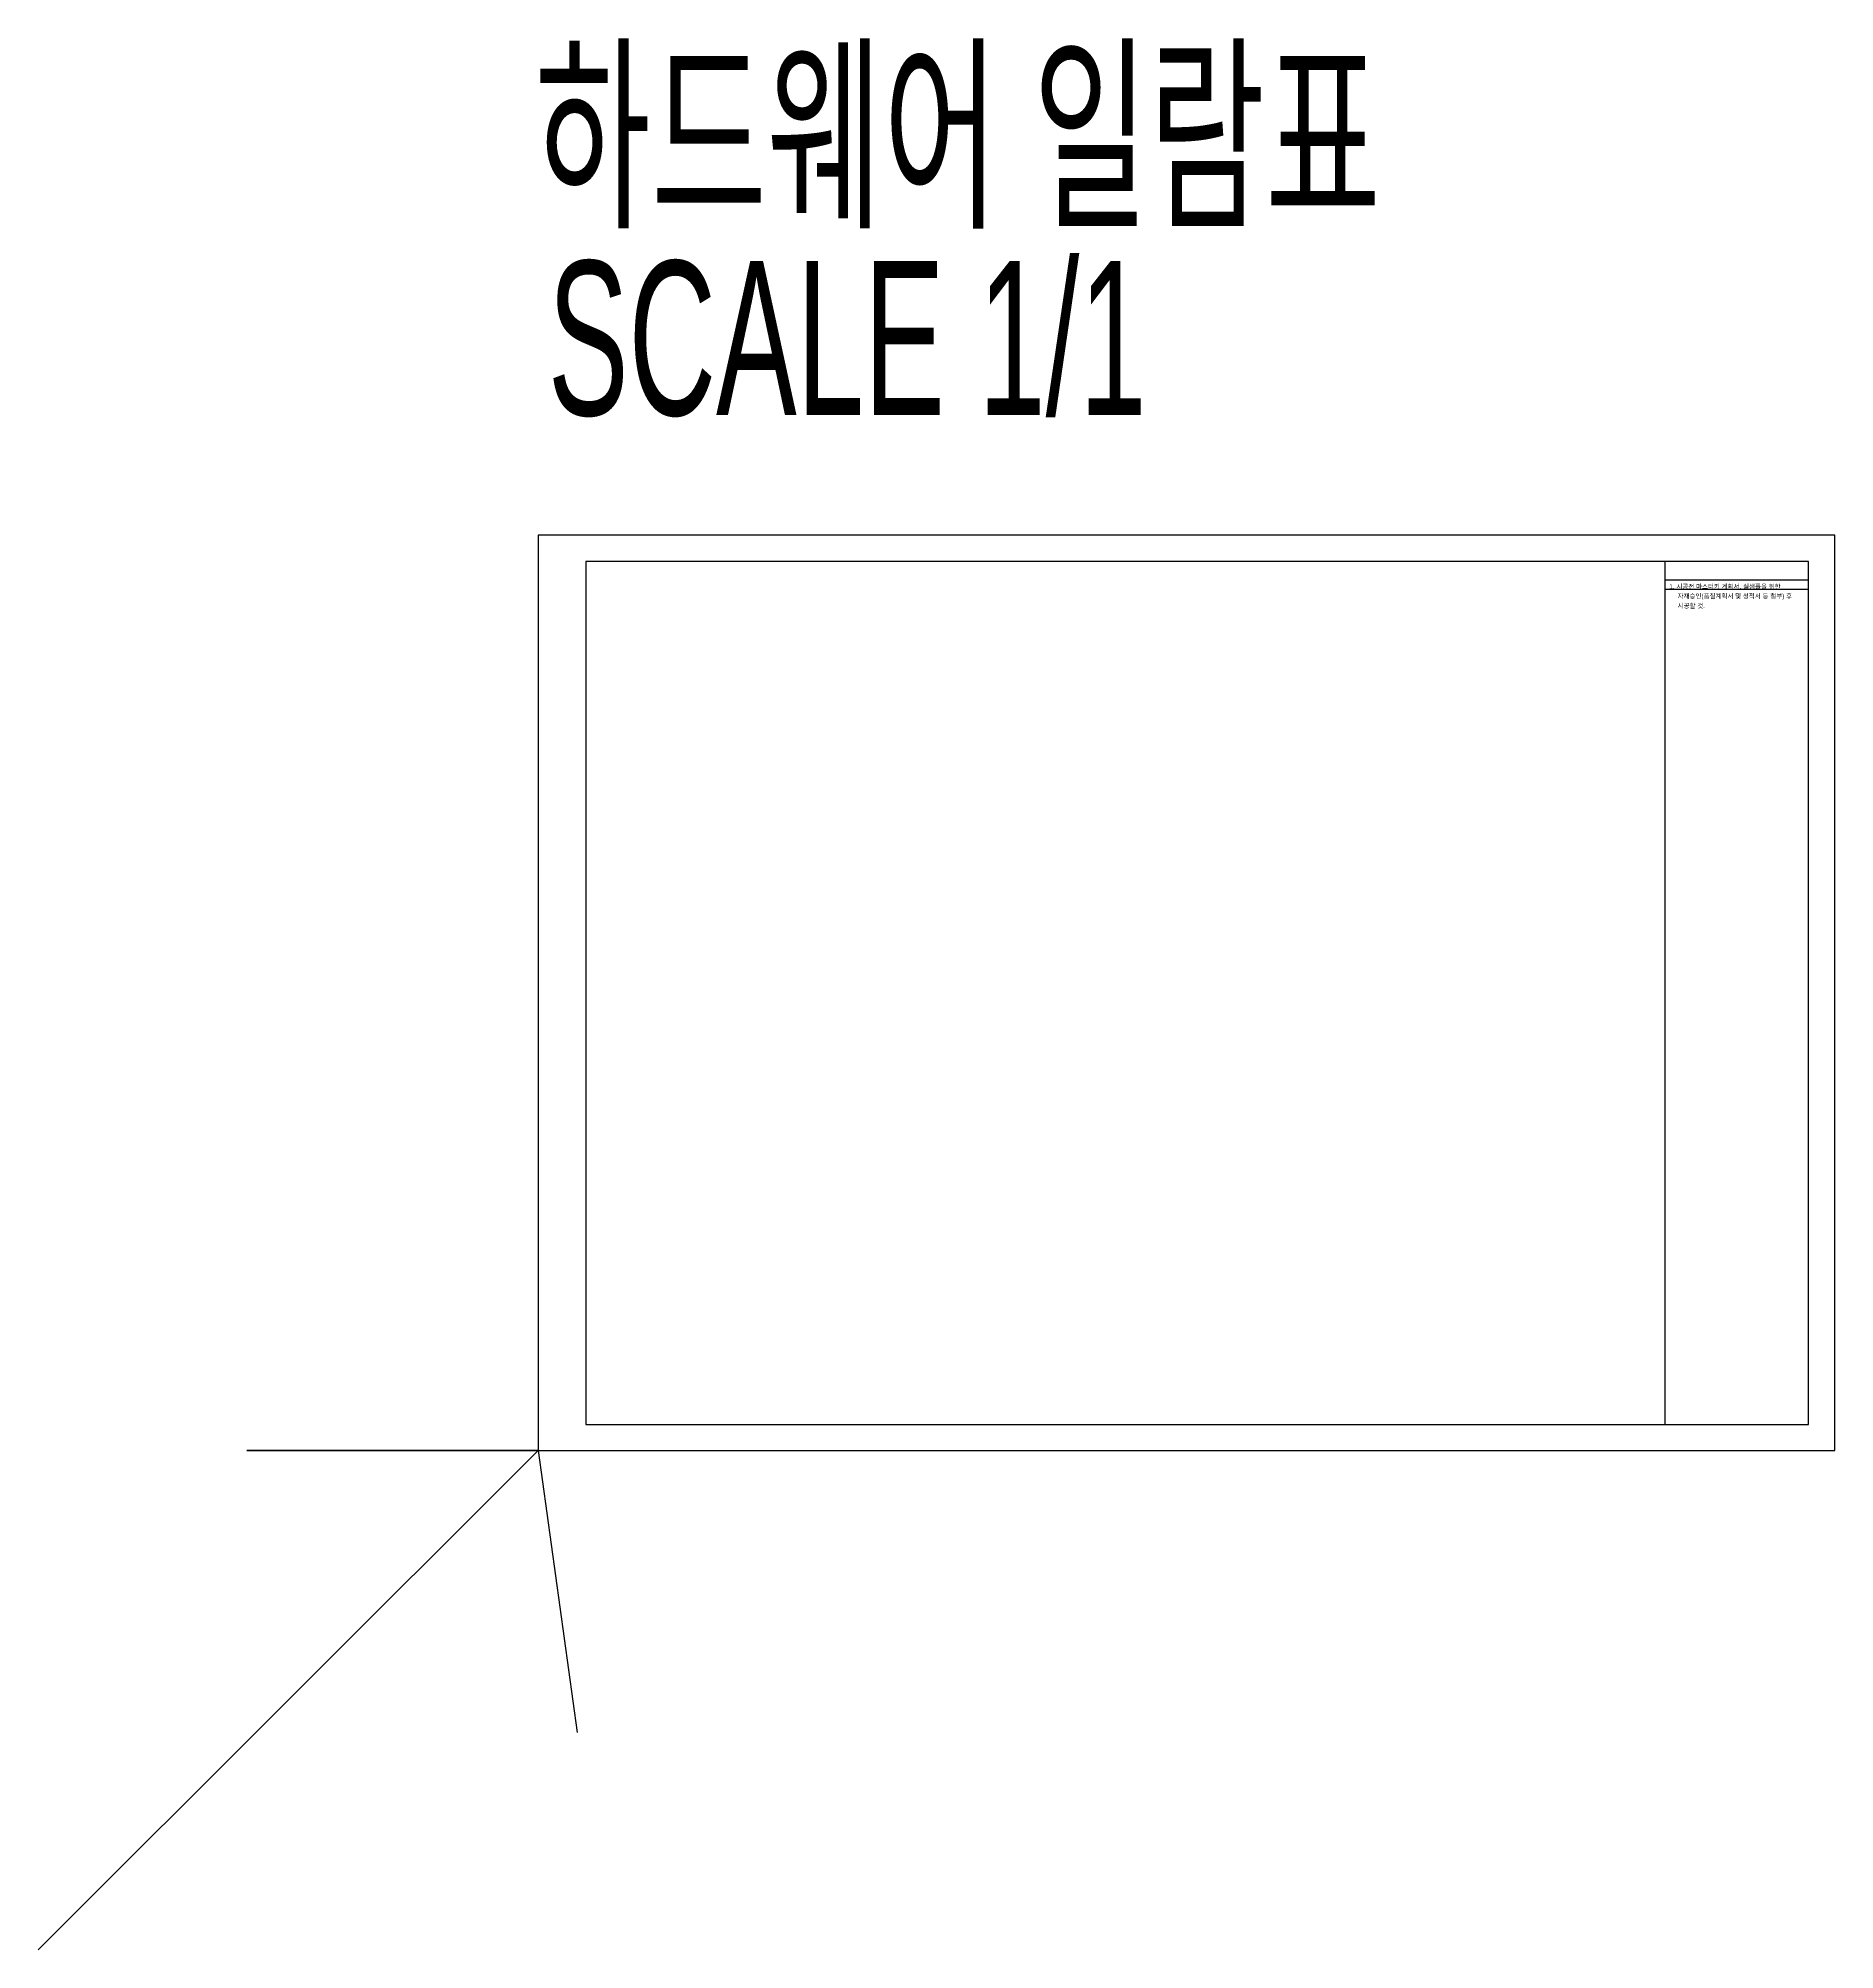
# Model space of a CAD drawing. Extents: x -324 to 841, y -324 to 916.
import ezdxf
from ezdxf.enums import TextEntityAlignment as Align

# ---------------------------------------------------------------- set-up
doc = ezdxf.new("R2010")
doc.units = 0
doc.header["$MEASUREMENT"] = 0
doc.layers.add('A-TEXT-NOTE', color=7, linetype='CONTINUOUS')
doc.layers.add('NOPLOT', color=193, linetype='CONTINUOUS', plot=False)
doc.styles.add('Gtx', font='')
doc.styles.get('Gtx').set_extended_font_data('Dotum')

msp = doc.modelspace()

# ---------------------------------------------------------------- linework, layer by layer
at = {"layer": 'NOPLOT'}
for p, q in [((731, 565), (824, 565)), ((731, 559), (824, 559))]:
    msp.add_line(p, q, dxfattribs=at)
for points in [[(0, 0), (841, 0), (841, 594), (0, 594)], [(31, 17), (824, 17), (824, 577), (31, 577)], [(31, 17), (731, 17), (731, 577), (31, 577)]]:
    msp.add_lwpolyline(points, close=True, dxfattribs=at)
msp.add_lwpolyline([(-324.1, -323.9), (0, 0), (-188.9, 0), (0, 0), (25.3, -182.8)], dxfattribs=at)

# ---------------------------------------------------------------- texts
at = {"layer": 'A-TEXT-NOTE', "color": 3, "style": 'Gtx', "width": 0.6}
for s, p in [('하드웨어 일람표', (-2.1, 853.7)), ('SCALE 1/1', (6.4, 721.9))]:
    msp.add_text(s, height=100, dxfattribs=at).set_placement(p, align=Align.MIDDLE_LEFT)
at = {"layer": 'A-TEXT-NOTE', "style": 'Gtx'}
for s, p in [('1. 시공전 마스터키 계획서, 실샘플을 위한', (733.7, 559.2)), ('자재승인(품질계획서 및 성적서 등 첨부) 후', (739.1, 553)), ('시공할 것.', (739.1, 546.7))]:
    msp.add_text(s, height=3, dxfattribs=at).set_placement(p)

doc.saveas('drawing.dxf')
